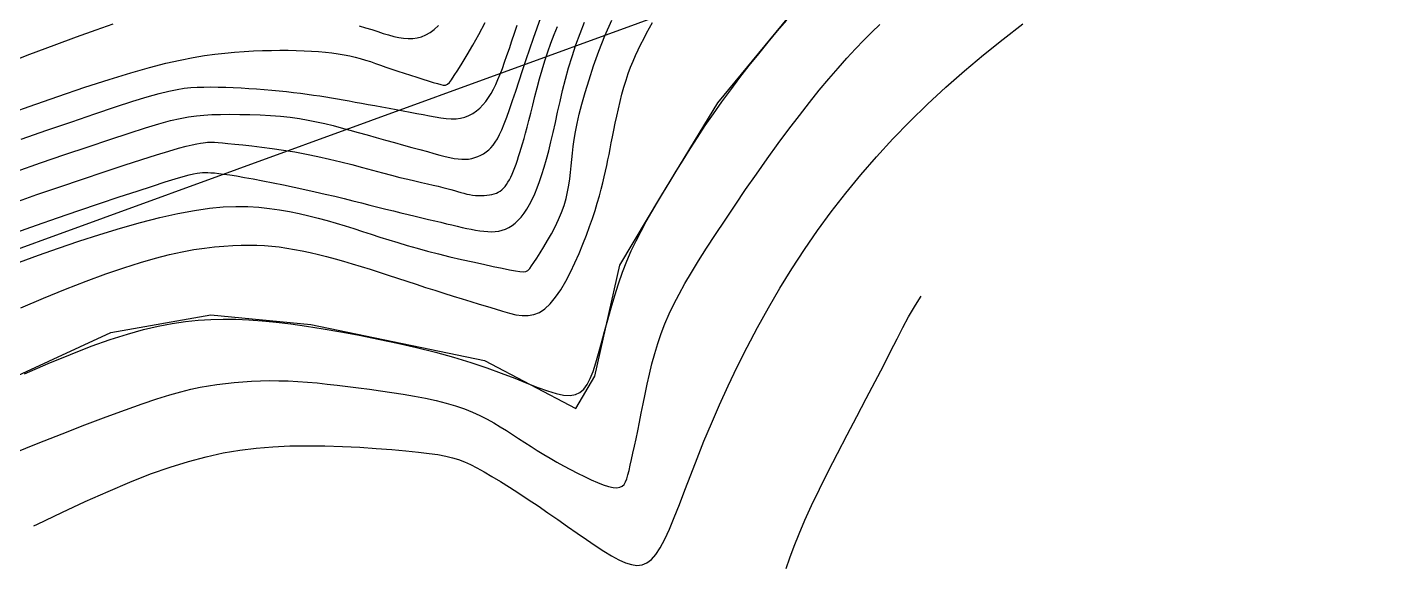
# Model space of a CAD drawing. Header units: metres. Extents: x 241192 to 243928, y 277833 to 281309.
# Drawn here: x 243687.42 to 243729.52, y 281190.4 to 281206.99 of the extents above; entities that cross this region are included whole.
import ezdxf

# ---------------------------------------------------------------- set-up
doc = ezdxf.new("R2010")
doc.units = ezdxf.units.M
doc.layers.add('TERRAIN_CONTOUR_1M', color=3, linetype='Continuous')
doc.layers.add('TERRAIN_CONTOUR_5M_SUPPLEMENT', color=4, linetype='Continuous')

msp = doc.modelspace()

# ---------------------------------------------------------------- linework, layer by layer
at = {"layer": 'TERRAIN_CONTOUR_1M'}
for points in [[(243788.18, 281237.021, 17), (243595.401, 281166.753, 17)], [(243663.32, 281184.538, 17), (243667.848, 281186.582, 17), (243676.478, 281191.062, 17), (243683.314, 281194.537, 17), (243689.978, 281197.621, 17), (243693.046, 281198.163, 17), (243696.114, 281197.871, 17), (243701.447, 281196.765, 17), (243704.244, 281195.284, 17), (243704.828, 281196.285, 17), (243705.602, 281199.69, 17), (243706.858, 281201.803, 17), (243708.601, 281204.68, 17), (243711.12, 281207.728, 17), (243712.863, 281209.632, 17), (243716.755, 281211.658, 17), (243721.95, 281214.584, 17), (243724.909, 281217.137, 17), (243729.789, 281219.787, 17)], [(243687.08, 281202.568, 12), (243687.822, 281202.828, 12), (243688.564, 281203.084, 12), (243689.281, 281203.329, 12), (243689.948, 281203.553, 12), (243690.54, 281203.748, 12), (243691.041, 281203.907, 12), (243691.458, 281204.032, 12), (243691.807, 281204.128, 12), (243692.105, 281204.198, 12), (243692.365, 281204.247, 12), (243692.604, 281204.28, 12), (243692.838, 281204.3, 12), (243693.082, 281204.313, 12), (243693.347, 281204.32, 12), (243693.633, 281204.324, 12), (243693.934, 281204.322, 12), (243694.245, 281204.316, 12), (243694.561, 281204.304, 12), (243694.875, 281204.286, 12), (243695.184, 281204.262, 12), (243695.482, 281204.231, 12), (243695.765, 281204.192, 12), (243696.035, 281204.147, 12), (243696.295, 281204.096, 12), (243696.549, 281204.039, 12), (243696.801, 281203.977, 12), (243697.053, 281203.91, 12), (243697.309, 281203.84, 12), (243697.573, 281203.766, 12), (243697.846, 281203.69, 12), (243698.126, 281203.612, 12), (243698.408, 281203.533, 12), (243698.687, 281203.455, 12), (243698.959, 281203.38, 12), (243699.221, 281203.307, 12), (243699.466, 281203.239, 12), (243699.692, 281203.176, 12), (243699.895, 281203.12, 12), (243700.075, 281203.071, 12), (243700.237, 281203.029, 12), (243700.382, 281202.995, 12), (243700.514, 281202.969, 12), (243700.634, 281202.951, 12), (243700.747, 281202.941, 12), (243700.853, 281202.941, 12), (243700.957, 281202.949, 12), (243701.057, 281202.966, 12), (243701.153, 281202.992, 12), (243701.246, 281203.025, 12), (243701.335, 281203.066, 12), (243701.419, 281203.114, 12), (243701.499, 281203.169, 12), (243701.574, 281203.23, 12), (243701.645, 281203.298, 12), (243701.712, 281203.375, 12), (243701.777, 281203.465, 12), (243701.841, 281203.572, 12), (243701.907, 281203.698, 12), (243701.976, 281203.849, 12), (243702.049, 281204.026, 12), (243702.128, 281204.234, 12), (243702.214, 281204.475, 12), (243702.307, 281204.745, 12), (243702.405, 281205.038, 12), (243702.508, 281205.348, 12), (243702.615, 281205.672, 12), (243702.725, 281206.002, 12), (243702.838, 281206.333, 12), (243702.951, 281206.661, 12), (243703.064, 281206.98, 12), (243703.179, 281207.292, 12)], [(243687.331, 281196.357, 17), (243688.059, 281196.67, 17), (243688.744, 281196.951, 17), (243689.379, 281197.197, 17), (243689.96, 281197.404, 17), (243690.492, 281197.575, 17), (243690.982, 281197.713, 17), (243691.437, 281197.821, 17), (243691.864, 281197.903, 17), (243692.27, 281197.962, 17), (243692.661, 281198.001, 17), (243693.046, 281198.024, 17), (243693.43, 281198.033, 17), (243693.819, 281198.029, 17), (243694.217, 281198.012, 17), (243694.627, 281197.983, 17), (243695.056, 281197.94, 17), (243695.506, 281197.884, 17), (243695.984, 281197.816, 17), (243696.492, 281197.735, 17), (243697.033, 281197.642, 17), (243697.6, 281197.536, 17), (243698.184, 281197.42, 17), (243698.775, 281197.293, 17), (243699.364, 281197.157, 17), (243699.941, 281197.013, 17), (243700.498, 281196.861, 17), (243701.024, 281196.702, 17), (243701.513, 281196.538, 17), (243701.962, 281196.374, 17), (243702.373, 281196.216, 17), (243702.746, 281196.068, 17), (243703.083, 281195.937, 17), (243703.382, 281195.827, 17), (243703.646, 281195.746, 17), (243703.875, 281195.697, 17), (243704.07, 281195.687, 17), (243704.235, 281195.715, 17), (243704.375, 281195.781, 17), (243704.494, 281195.886, 17), (243704.597, 281196.029, 17), (243704.69, 281196.21, 17), (243704.776, 281196.429, 17), (243704.86, 281196.686, 17), (243704.946, 281196.979, 17), (243705.036, 281197.302, 17), (243705.13, 281197.648, 17), (243705.229, 281198.011, 17), (243705.333, 281198.382, 17), (243705.443, 281198.754, 17), (243705.559, 281199.121, 17), (243705.683, 281199.475, 17), (243705.813, 281199.81, 17), (243705.951, 281200.13, 17), (243706.097, 281200.437, 17), (243706.25, 281200.736, 17), (243706.411, 281201.031, 17), (243706.58, 281201.325, 17), (243706.756, 281201.624, 17), (243706.939, 281201.93, 17), (243707.131, 281202.248, 17), (243707.33, 281202.576, 17), (243707.538, 281202.914, 17), (243707.756, 281203.261, 17), (243707.983, 281203.615, 17), (243708.221, 281203.975, 17), (243708.47, 281204.34, 17), (243708.731, 281204.708, 17), (243709.002, 281205.08, 17), (243709.284, 281205.451, 17), (243709.571, 281205.82, 17), (243709.861, 281206.184, 17), (243710.151, 281206.54, 17), (243710.438, 281206.886, 17), (243710.719, 281207.219, 17)], [(243686.686, 281205.854, 9), (243687.494, 281206.168, 9), (243688.246, 281206.451, 9), (243688.929, 281206.702, 9), (243689.534, 281206.918, 9), (243690.05, 281207.098, 9)], [(243686.999, 281193.915, 18), (243687.749, 281194.219, 18), (243688.483, 281194.511, 18), (243689.185, 281194.784, 18), (243689.839, 281195.033, 18), (243690.43, 281195.251, 18), (243690.947, 281195.434, 18), (243691.397, 281195.585, 18), (243691.788, 281195.707, 18), (243692.132, 281195.804, 18), (243692.438, 281195.881, 18), (243692.718, 281195.941, 18), (243692.981, 281195.988, 18), (243693.238, 281196.026, 18), (243693.497, 281196.059, 18), (243693.76, 281196.087, 18), (243694.027, 281196.11, 18), (243694.298, 281196.126, 18), (243694.573, 281196.138, 18), (243694.852, 281196.143, 18), (243695.135, 281196.141, 18), (243695.423, 281196.133, 18), (243695.714, 281196.119, 18), (243696.01, 281196.098, 18), (243696.311, 281196.072, 18), (243696.617, 281196.04, 18), (243696.93, 281196.004, 18), (243697.25, 281195.965, 18), (243697.577, 281195.922, 18), (243697.913, 281195.877, 18), (243698.256, 281195.829, 18), (243698.603, 281195.779, 18), (243698.951, 281195.724, 18), (243699.296, 281195.666, 18), (243699.633, 281195.602, 18), (243699.958, 281195.533, 18), (243700.269, 281195.456, 18), (243700.56, 281195.372, 18), (243700.828, 281195.28, 18), (243701.077, 281195.18, 18), (243701.307, 281195.074, 18), (243701.524, 281194.963, 18), (243701.729, 281194.847, 18), (243701.925, 281194.728, 18), (243702.116, 281194.608, 18), (243702.304, 281194.486, 18), (243702.493, 281194.364, 18), (243702.682, 281194.242, 18), (243702.873, 281194.12, 18), (243703.066, 281193.999, 18), (243703.262, 281193.879, 18), (243703.461, 281193.76, 18), (243703.665, 281193.642, 18), (243703.873, 281193.525, 18), (243704.086, 281193.41, 18), (243704.3, 281193.299, 18), (243704.511, 281193.195, 18), (243704.716, 281193.1, 18), (243704.911, 281193.017, 18), (243705.091, 281192.948, 18), (243705.252, 281192.897, 18), (243705.392, 281192.865, 18), (243705.506, 281192.855, 18), (243705.598, 281192.868, 18), (243705.671, 281192.902, 18), (243705.729, 281192.957, 18), (243705.775, 281193.034, 18), (243705.814, 281193.132, 18), (243705.848, 281193.25, 18), (243705.882, 281193.388, 18), (243705.919, 281193.546, 18), (243705.959, 281193.723, 18), (243706.002, 281193.919, 18), (243706.047, 281194.132, 18), (243706.095, 281194.361, 18), (243706.146, 281194.606, 18), (243706.199, 281194.867, 18), (243706.254, 281195.141, 18), (243706.312, 281195.428, 18), (243706.372, 281195.726, 18), (243706.437, 281196.032, 18), (243706.508, 281196.343, 18), (243706.585, 281196.658, 18), (243706.67, 281196.972, 18), (243706.763, 281197.285, 18), (243706.868, 281197.592, 18), (243706.983, 281197.893, 18), (243707.112, 281198.192, 18), (243707.255, 281198.494, 18), (243707.416, 281198.802, 18), (243707.595, 281199.124, 18), (243707.794, 281199.462, 18), (243708.016, 281199.823, 18), (243708.262, 281200.212, 18), (243708.534, 281200.631, 18), (243708.826, 281201.075, 18), (243709.136, 281201.537, 18), (243709.459, 281202.01, 18), (243709.79, 281202.486, 18), (243710.124, 281202.96, 18), (243710.458, 281203.423, 18), (243710.787, 281203.868, 18), (243711.107, 281204.29, 18), (243711.418, 281204.687, 18), (243711.719, 281205.062, 18), (243712.011, 281205.413, 18), (243712.294, 281205.742, 18), (243712.567, 281206.049, 18), (243712.832, 281206.336, 18), (243713.087, 281206.602, 18), (243713.335, 281206.848, 18), (243713.58, 281207.078, 18)], [(243687.03, 281201.615, 13), (243687.715, 281201.856, 13), (243688.415, 281202.098, 13), (243689.107, 281202.335, 13), (243689.772, 281202.559, 13), (243690.386, 281202.763, 13), (243690.93, 281202.939, 13), (243691.385, 281203.083, 13), (243691.758, 281203.196, 13), (243692.059, 281203.282, 13), (243692.296, 281203.345, 13), (243692.48, 281203.39, 13), (243692.62, 281203.419, 13), (243692.728, 281203.438, 13), (243692.811, 281203.451, 13), (243692.881, 281203.46, 13), (243692.944, 281203.466, 13), (243693.008, 281203.469, 13), (243693.079, 281203.468, 13), (243693.164, 281203.464, 13), (243693.27, 281203.457, 13), (243693.404, 281203.445, 13), (243693.574, 281203.43, 13), (243693.783, 281203.41, 13), (243694.029, 281203.385, 13), (243694.307, 281203.355, 13), (243694.611, 281203.319, 13), (243694.935, 281203.276, 13), (243695.275, 281203.227, 13), (243695.625, 281203.169, 13), (243695.98, 281203.104, 13), (243696.335, 281203.03, 13), (243696.687, 281202.95, 13), (243697.034, 281202.866, 13), (243697.372, 281202.779, 13), (243697.7, 281202.692, 13), (243698.014, 281202.607, 13), (243698.312, 281202.527, 13), (243698.592, 281202.453, 13), (243698.851, 281202.387, 13), (243699.091, 281202.328, 13), (243699.311, 281202.277, 13), (243699.514, 281202.23, 13), (243699.699, 281202.188, 13), (243699.869, 281202.15, 13), (243700.024, 281202.114, 13), (243700.166, 281202.079, 13), (243700.294, 281202.045, 13), (243700.412, 281202.012, 13), (243700.521, 281201.98, 13), (243700.622, 281201.95, 13), (243700.717, 281201.922, 13), (243700.809, 281201.897, 13), (243700.899, 281201.875, 13), (243700.988, 281201.858, 13), (243701.078, 281201.844, 13), (243701.169, 281201.834, 13), (243701.26, 281201.829, 13), (243701.349, 281201.828, 13), (243701.436, 281201.831, 13), (243701.52, 281201.838, 13), (243701.601, 281201.848, 13), (243701.676, 281201.863, 13), (243701.745, 281201.882, 13), (243701.81, 281201.904, 13), (243701.87, 281201.932, 13), (243701.926, 281201.966, 13), (243701.978, 281202.005, 13), (243702.028, 281202.051, 13), (243702.075, 281202.105, 13), (243702.12, 281202.166, 13), (243702.165, 281202.235, 13), (243702.208, 281202.313, 13), (243702.251, 281202.397, 13), (243702.293, 281202.489, 13), (243702.334, 281202.586, 13), (243702.375, 281202.689, 13), (243702.415, 281202.797, 13), (243702.454, 281202.91, 13), (243702.493, 281203.026, 13), (243702.533, 281203.149, 13), (243702.573, 281203.28, 13), (243702.615, 281203.421, 13), (243702.659, 281203.576, 13), (243702.705, 281203.745, 13), (243702.754, 281203.931, 13), (243702.807, 281204.137, 13), (243702.864, 281204.363, 13), (243702.925, 281204.608, 13), (243702.99, 281204.866, 13), (243703.06, 281205.136, 13), (243703.135, 281205.412, 13), (243703.214, 281205.691, 13), (243703.299, 281205.969, 13), (243703.388, 281206.244, 13), (243703.482, 281206.511, 13), (243703.58, 281206.77, 13), (243703.682, 281207.02, 13)], [(243687.069, 281200.692, 14), (243687.697, 281200.916, 14), (243688.347, 281201.143, 14), (243689, 281201.367, 14), (243689.637, 281201.583, 14), (243690.239, 281201.785, 14), (243690.787, 281201.966, 14), (243691.262, 281202.121, 14), (243691.65, 281202.246, 14), (243691.959, 281202.341, 14), (243692.199, 281202.413, 14), (243692.383, 281202.463, 14), (243692.522, 281202.496, 14), (243692.629, 281202.516, 14), (243692.715, 281202.527, 14), (243692.792, 281202.532, 14), (243692.871, 281202.534, 14), (243692.956, 281202.534, 14), (243693.053, 281202.53, 14), (243693.164, 281202.522, 14), (243693.294, 281202.509, 14), (243693.447, 281202.489, 14), (243693.627, 281202.463, 14), (243693.837, 281202.429, 14), (243694.08, 281202.387, 14), (243694.352, 281202.337, 14), (243694.646, 281202.281, 14), (243694.958, 281202.22, 14), (243695.28, 281202.155, 14), (243695.607, 281202.087, 14), (243695.932, 281202.017, 14), (243696.251, 281201.946, 14), (243696.558, 281201.875, 14), (243696.852, 281201.805, 14), (243697.135, 281201.736, 14), (243697.408, 281201.668, 14), (243697.672, 281201.602, 14), (243697.927, 281201.537, 14), (243698.174, 281201.474, 14), (243698.416, 281201.413, 14), (243698.651, 281201.355, 14), (243698.881, 281201.299, 14), (243699.103, 281201.245, 14), (243699.319, 281201.194, 14), (243699.528, 281201.144, 14), (243699.729, 281201.096, 14), (243699.922, 281201.051, 14), (243700.105, 281201.007, 14), (243700.28, 281200.964, 14), (243700.447, 281200.924, 14), (243700.605, 281200.886, 14), (243700.756, 281200.851, 14), (243700.901, 281200.819, 14), (243701.039, 281200.791, 14), (243701.172, 281200.766, 14), (243701.3, 281200.746, 14), (243701.424, 281200.73, 14), (243701.544, 281200.72, 14), (243701.66, 281200.717, 14), (243701.773, 281200.722, 14), (243701.882, 281200.736, 14), (243701.988, 281200.76, 14), (243702.092, 281200.795, 14), (243702.192, 281200.843, 14), (243702.291, 281200.904, 14), (243702.386, 281200.979, 14), (243702.48, 281201.067, 14), (243702.571, 281201.168, 14), (243702.659, 281201.283, 14), (243702.745, 281201.412, 14), (243702.829, 281201.554, 14), (243702.91, 281201.71, 14), (243702.988, 281201.88, 14), (243703.064, 281202.063, 14), (243703.138, 281202.261, 14), (243703.21, 281202.474, 14), (243703.281, 281202.702, 14), (243703.35, 281202.945, 14), (243703.418, 281203.203, 14), (243703.485, 281203.478, 14), (243703.552, 281203.769, 14), (243703.62, 281204.074, 14), (243703.69, 281204.392, 14), (243703.764, 281204.721, 14), (243703.844, 281205.058, 14), (243703.931, 281205.401, 14), (243704.026, 281205.75, 14), (243704.132, 281206.101, 14), (243704.249, 281206.453, 14), (243704.377, 281206.803, 14), (243704.512, 281207.151, 14)], [(243687.217, 281198.383, 16), (243687.916, 281198.676, 16), (243688.587, 281198.948, 16), (243689.224, 281199.197, 16), (243689.822, 281199.419, 16), (243690.378, 281199.612, 16), (243690.887, 281199.774, 16), (243691.353, 281199.908, 16), (243691.779, 281200.016, 16), (243692.169, 281200.101, 16), (243692.527, 281200.167, 16), (243692.857, 281200.217, 16), (243693.163, 281200.253, 16), (243693.449, 281200.278, 16), (243693.719, 281200.296, 16), (243693.976, 281200.306, 16), (243694.222, 281200.309, 16), (243694.459, 281200.305, 16), (243694.691, 281200.293, 16), (243694.92, 281200.274, 16), (243695.149, 281200.249, 16), (243695.379, 281200.216, 16), (243695.615, 281200.176, 16), (243695.854, 281200.13, 16), (243696.099, 281200.077, 16), (243696.348, 281200.019, 16), (243696.602, 281199.955, 16), (243696.86, 281199.885, 16), (243697.123, 281199.811, 16), (243697.389, 281199.732, 16), (243697.661, 281199.649, 16), (243697.935, 281199.562, 16), (243698.213, 281199.473, 16), (243698.494, 281199.381, 16), (243698.777, 281199.289, 16), (243699.061, 281199.195, 16), (243699.347, 281199.102, 16), (243699.633, 281199.009, 16), (243699.919, 281198.918, 16), (243700.203, 281198.829, 16), (243700.483, 281198.742, 16), (243700.759, 281198.657, 16), (243701.027, 281198.575, 16), (243701.287, 281198.495, 16), (243701.537, 281198.418, 16), (243701.774, 281198.344, 16), (243701.998, 281198.274, 16), (243702.209, 281198.212, 16), (243702.41, 281198.166, 16), (243702.601, 281198.139, 16), (243702.784, 281198.139, 16), (243702.96, 281198.17, 16), (243703.132, 281198.238, 16), (243703.3, 281198.349, 16), (243703.465, 281198.507, 16), (243703.627, 281198.705, 16), (243703.785, 281198.937, 16), (243703.937, 281199.195, 16), (243704.082, 281199.471, 16), (243704.22, 281199.759, 16), (243704.349, 281200.049, 16), (243704.467, 281200.335, 16), (243704.575, 281200.611, 16), (243704.672, 281200.875, 16), (243704.759, 281201.128, 16), (243704.838, 281201.369, 16), (243704.908, 281201.599, 16), (243704.971, 281201.817, 16), (243705.027, 281202.024, 16), (243705.076, 281202.219, 16), (243705.121, 281202.404, 16), (243705.161, 281202.581, 16), (243705.198, 281202.752, 16), (243705.233, 281202.921, 16), (243705.267, 281203.091, 16), (243705.301, 281203.265, 16), (243705.335, 281203.446, 16), (243705.372, 281203.636, 16), (243705.412, 281203.838, 16), (243705.456, 281204.051, 16), (243705.502, 281204.27, 16), (243705.553, 281204.493, 16), (243705.606, 281204.718, 16), (243705.663, 281204.942, 16), (243705.724, 281205.16, 16), (243705.788, 281205.372, 16), (243705.856, 281205.574, 16), (243705.928, 281205.767, 16), (243706.003, 281205.953, 16), (243706.081, 281206.132, 16), (243706.162, 281206.307, 16), (243706.245, 281206.477, 16), (243706.332, 281206.645, 16), (243706.42, 281206.812, 16), (243706.511, 281206.978, 16), (243706.603, 281207.143, 16)], [(243687.227, 281203.557, 11), (243688.014, 281203.833, 11), (243688.779, 281204.097, 11), (243689.492, 281204.341, 11), (243690.125, 281204.553, 11), (243690.658, 281204.725, 11), (243691.098, 281204.86, 11), (243691.461, 281204.963, 11), (243691.761, 281205.038, 11), (243692.013, 281205.09, 11), (243692.231, 281205.124, 11), (243692.432, 281205.144, 11), (243692.629, 281205.154, 11), (243692.835, 281205.16, 11), (243693.051, 281205.162, 11), (243693.274, 281205.16, 11), (243693.504, 281205.154, 11), (243693.739, 281205.146, 11), (243693.976, 281205.134, 11), (243694.214, 281205.12, 11), (243694.451, 281205.104, 11), (243694.687, 281205.085, 11), (243694.918, 281205.065, 11), (243695.146, 281205.043, 11), (243695.369, 281205.02, 11), (243695.587, 281204.995, 11), (243695.799, 281204.969, 11), (243696.004, 281204.943, 11), (243696.201, 281204.915, 11), (243696.39, 281204.887, 11), (243696.574, 281204.858, 11), (243696.753, 281204.828, 11), (243696.931, 281204.797, 11), (243697.11, 281204.766, 11), (243697.292, 281204.733, 11), (243697.478, 281204.699, 11), (243697.672, 281204.664, 11), (243697.875, 281204.628, 11), (243698.085, 281204.591, 11), (243698.3, 281204.553, 11), (243698.517, 281204.514, 11), (243698.735, 281204.474, 11), (243698.952, 281204.434, 11), (243699.163, 281204.394, 11), (243699.369, 281204.353, 11), (243699.566, 281204.313, 11), (243699.754, 281204.275, 11), (243699.934, 281204.241, 11), (243700.106, 281204.214, 11), (243700.269, 281204.194, 11), (243700.425, 281204.185, 11), (243700.572, 281204.188, 11), (243700.712, 281204.206, 11), (243700.844, 281204.239, 11), (243700.969, 281204.288, 11), (243701.087, 281204.351, 11), (243701.197, 281204.427, 11), (243701.301, 281204.514, 11), (243701.398, 281204.613, 11), (243701.489, 281204.721, 11), (243701.573, 281204.838, 11), (243701.651, 281204.962, 11), (243701.724, 281205.095, 11), (243701.793, 281205.237, 11), (243701.86, 281205.39, 11), (243701.927, 281205.554, 11), (243701.994, 281205.73, 11), (243702.062, 281205.921, 11), (243702.134, 281206.125, 11), (243702.21, 281206.345, 11), (243702.289, 281206.577, 11), (243702.369, 281206.818, 11), (243702.449, 281207.065, 11)], [(243687.618, 281191.682, 19), (243687.734, 281191.738, 19), (243688.475, 281192.094, 19), (243689.198, 281192.431, 19), (243689.897, 281192.743, 19), (243690.566, 281193.026, 19), (243691.201, 281193.276, 19), (243691.799, 281193.488, 19), (243692.364, 281193.664, 19), (243692.904, 281193.808, 19), (243693.426, 281193.922, 19), (243693.936, 281194.009, 19), (243694.443, 281194.072, 19), (243694.953, 281194.114, 19), (243695.473, 281194.137, 19), (243696.008, 281194.144, 19), (243696.55, 281194.139, 19), (243697.091, 281194.122, 19), (243697.619, 281194.096, 19), (243698.126, 281194.064, 19), (243698.602, 281194.027, 19), (243699.036, 281193.988, 19), (243699.419, 281193.948, 19), (243699.744, 281193.909, 19), (243700.019, 281193.87, 19), (243700.255, 281193.827, 19), (243700.461, 281193.777, 19), (243700.65, 281193.719, 19), (243700.831, 281193.648, 19), (243701.015, 281193.563, 19), (243701.213, 281193.461, 19), (243701.433, 281193.339, 19), (243701.674, 281193.198, 19), (243701.934, 281193.042, 19), (243702.208, 281192.871, 19), (243702.495, 281192.689, 19), (243702.79, 281192.496, 19), (243703.091, 281192.295, 19), (243703.393, 281192.087, 19), (243703.696, 281191.876, 19), (243703.994, 281191.665, 19), (243704.287, 281191.459, 19), (243704.571, 281191.261, 19), (243704.844, 281191.076, 19), (243705.103, 281190.908, 19), (243705.346, 281190.761, 19), (243705.569, 281190.641, 19), (243705.772, 281190.55, 19), (243705.956, 281190.492, 19), (243706.125, 281190.47, 19), (243706.281, 281190.488, 19), (243706.427, 281190.548, 19), (243706.567, 281190.653, 19), (243706.703, 281190.807, 19), (243706.839, 281191.013, 19), (243706.977, 281191.273, 19), (243707.12, 281191.584, 19), (243707.269, 281191.941, 19), (243707.426, 281192.34, 19), (243707.594, 281192.778, 19), (243707.774, 281193.25, 19), (243707.969, 281193.752, 19), (243708.18, 281194.28, 19), (243708.409, 281194.829, 19), (243708.656, 281195.397, 19), (243708.921, 281195.979, 19), (243709.203, 281196.572, 19), (243709.504, 281197.173, 19), (243709.821, 281197.778, 19), (243710.156, 281198.383, 19), (243710.507, 281198.986, 19), (243710.875, 281199.582, 19), (243711.261, 281200.172, 19), (243711.665, 281200.755, 19), (243712.087, 281201.332, 19), (243712.528, 281201.901, 19), (243712.989, 281202.463, 19), (243713.471, 281203.018, 19), (243713.973, 281203.565, 19), (243714.496, 281204.104, 19), (243715.039, 281204.634, 19), (243715.599, 281205.153, 19), (243716.174, 281205.661, 19), (243716.761, 281206.155, 19), (243717.358, 281206.634, 19), (243717.963, 281207.098, 19)], [(243697.597, 281207.043, 9), (243697.798, 281206.983, 9), (243697.988, 281206.924, 9), (243698.168, 281206.865, 9), (243698.34, 281206.81, 9), (243698.504, 281206.76, 9), (243698.661, 281206.717, 9), (243698.813, 281206.683, 9), (243698.96, 281206.66, 9), (243699.103, 281206.649, 9), (243699.243, 281206.652, 9), (243699.38, 281206.67, 9), (243699.514, 281206.706, 9), (243699.646, 281206.76, 9), (243699.776, 281206.835, 9), (243699.905, 281206.93, 9), (243700.033, 281207.049, 9)], [(243710.702, 281190.374, 21), (243710.816, 281190.705, 21), (243710.946, 281191.058, 21), (243711.096, 281191.44, 21), (243711.272, 281191.855, 21), (243711.479, 281192.312, 21), (243711.72, 281192.813, 21), (243711.988, 281193.35, 21), (243712.275, 281193.909, 21), (243712.571, 281194.478, 21), (243712.87, 281195.044, 21), (243713.161, 281195.595, 21), (243713.436, 281196.118, 21), (243713.687, 281196.601, 21), (243713.907, 281197.035, 21), (243714.103, 281197.424, 21), (243714.284, 281197.777, 21), (243714.459, 281198.103, 21), (243714.637, 281198.409, 21), (243714.826, 281198.705, 21), (243714.847, 281198.733, 21)]]:
    msp.add_polyline3d(points, dxfattribs=at)
at = {"layer": 'TERRAIN_CONTOUR_5M_SUPPLEMENT'}
for points in [[(243687.175, 281199.787, 15), (243687.758, 281200, 15), (243688.371, 281200.216, 15), (243689.002, 281200.428, 15), (243689.641, 281200.633, 15), (243690.274, 281200.825, 15), (243690.893, 281201, 15), (243691.484, 281201.153, 15), (243692.037, 281201.278, 15), (243692.544, 281201.373, 15), (243693.006, 281201.438, 15), (243693.43, 281201.477, 15), (243693.82, 281201.493, 15), (243694.183, 281201.489, 15), (243694.523, 281201.468, 15), (243694.846, 281201.433, 15), (243695.157, 281201.388, 15), (243695.462, 281201.334, 15), (243695.76, 281201.273, 15), (243696.053, 281201.206, 15), (243696.34, 281201.134, 15), (243696.622, 281201.057, 15), (243696.899, 281200.977, 15), (243697.172, 281200.895, 15), (243697.44, 281200.811, 15), (243697.706, 281200.726, 15), (243697.97, 281200.64, 15), (243698.236, 281200.554, 15), (243698.507, 281200.467, 15), (243698.786, 281200.381, 15), (243699.076, 281200.294, 15), (243699.379, 281200.207, 15), (243699.7, 281200.12, 15), (243700.038, 281200.034, 15), (243700.387, 281199.949, 15), (243700.738, 281199.867, 15), (243701.083, 281199.79, 15), (243701.411, 281199.718, 15), (243701.715, 281199.654, 15), (243701.985, 281199.598, 15), (243702.213, 281199.551, 15), (243702.393, 281199.516, 15), (243702.53, 281199.494, 15), (243702.634, 281199.488, 15), (243702.713, 281199.499, 15), (243702.776, 281199.531, 15), (243702.832, 281199.586, 15), (243702.891, 281199.666, 15), (243702.96, 281199.772, 15), (243703.047, 281199.908, 15), (243703.149, 281200.068, 15), (243703.262, 281200.249, 15), (243703.38, 281200.446, 15), (243703.498, 281200.655, 15), (243703.613, 281200.872, 15), (243703.72, 281201.092, 15), (243703.813, 281201.311, 15), (243703.889, 281201.525, 15), (243703.949, 281201.734, 15), (243703.997, 281201.94, 15), (243704.033, 281202.142, 15), (243704.062, 281202.341, 15), (243704.085, 281202.539, 15), (243704.104, 281202.737, 15), (243704.122, 281202.934, 15), (243704.142, 281203.133, 15), (243704.166, 281203.337, 15), (243704.197, 281203.554, 15), (243704.236, 281203.787, 15), (243704.287, 281204.041, 15), (243704.352, 281204.324, 15), (243704.433, 281204.638, 15), (243704.532, 281204.991, 15), (243704.653, 281205.385, 15), (243704.795, 281205.812, 15), (243704.958, 281206.266, 15), (243705.143, 281206.735, 15), (243705.349, 281207.212, 15)], [(243686.543, 281204.238, 10), (243687.47, 281204.568, 10), (243688.356, 281204.874, 10), (243689.183, 281205.152, 10), (243689.933, 281205.394, 10), (243690.592, 281205.595, 10), (243691.168, 281205.759, 10), (243691.67, 281205.889, 10), (243692.111, 281205.991, 10), (243692.502, 281206.069, 10), (243692.853, 281206.128, 10), (243693.176, 281206.172, 10), (243693.482, 281206.205, 10), (243693.78, 281206.232, 10), (243694.072, 281206.254, 10), (243694.357, 281206.27, 10), (243694.636, 281206.281, 10), (243694.907, 281206.288, 10), (243695.17, 281206.291, 10), (243695.425, 281206.29, 10), (243695.671, 281206.285, 10), (243695.908, 281206.276, 10), (243696.136, 281206.265, 10), (243696.355, 281206.249, 10), (243696.565, 281206.231, 10), (243696.765, 281206.208, 10), (243696.957, 281206.182, 10), (243697.139, 281206.151, 10), (243697.313, 281206.117, 10), (243697.477, 281206.079, 10), (243697.636, 281206.036, 10), (243697.79, 281205.99, 10), (243697.944, 281205.941, 10), (243698.098, 281205.888, 10), (243698.257, 281205.833, 10), (243698.423, 281205.774, 10), (243698.599, 281205.714, 10), (243698.785, 281205.651, 10), (243698.978, 281205.587, 10), (243699.173, 281205.524, 10), (243699.365, 281205.463, 10), (243699.549, 281205.405, 10), (243699.719, 281205.352, 10), (243699.871, 281205.304, 10), (243699.999, 281205.265, 10), (243700.101, 281205.235, 10), (243700.181, 281205.218, 10), (243700.247, 281205.22, 10), (243700.307, 281205.246, 10), (243700.367, 281205.3, 10), (243700.436, 281205.387, 10), (243700.52, 281205.512, 10), (243700.626, 281205.679, 10), (243700.76, 281205.894, 10), (243700.918, 281206.151, 10), (243701.092, 281206.447, 10), (243701.276, 281206.778, 10), (243701.464, 281207.14, 10)]]:
    msp.add_polyline3d(points, dxfattribs=at)

doc.saveas('drawing.dxf')
